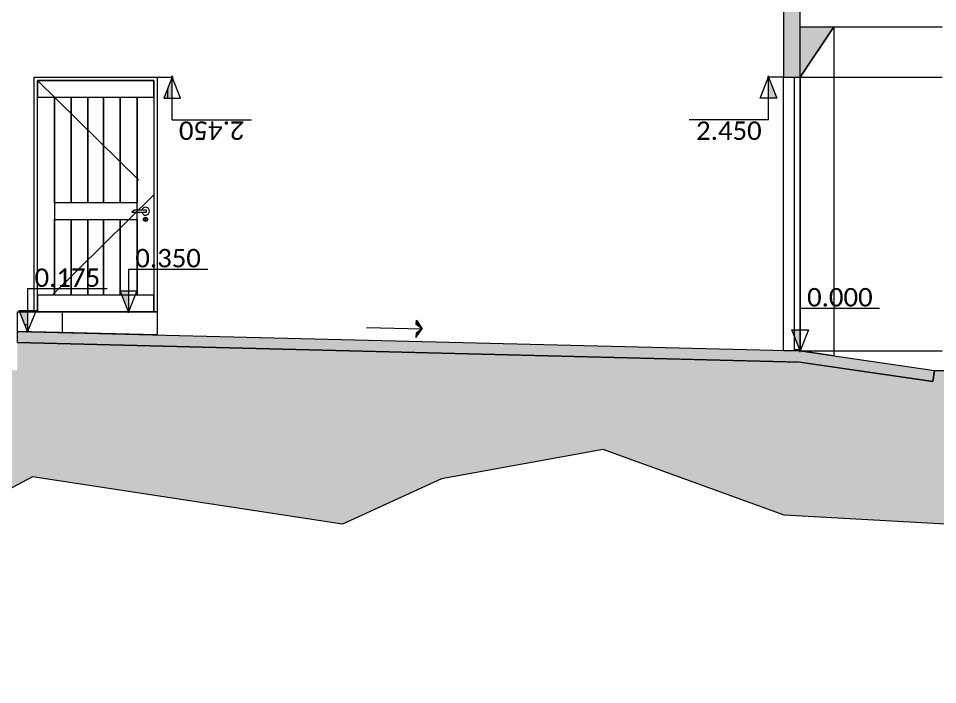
# Model space of a CAD drawing. Header units: metres. Extents: x -197 to 1099, y -24 to 14.
# Drawn here: x 130.03 to 138.25, y -2.99 to 2.97 of the extents above; entities that cross this region are included whole.
import ezdxf
from ezdxf.enums import TextEntityAlignment as Align

# ---------------------------------------------------------------- set-up
doc = ezdxf.new("R2010")
doc.units = ezdxf.units.M
doc.header["$LTSCALE"] = 0.001
doc.header["$PDMODE"] = 34
doc.header["$PDSIZE"] = 0.01
doc.linetypes.add('HIDDENX2', pattern=[19.05, 12.7, -6.35])
doc.layers.get('0').update_dxf_attribs({"lineweight": 13, "true_color": 0x000000})
for name, color, linetype, lineweight, true_color in [('Jach-Anotaciones-CalidaddeLínea  0.13', 7, 'Continuous', 13, 0x000000), ('Jach-Anotaciones-CalidaddeLínea 0.09', 7, 'Continuous', 9, 0x000000), ('Jach-Anotaciones-Hatch-Lum100%', 7, 'Continuous', 13, 0x000000), ('Jach-Anotaciones-Hatch-Lum50%', 9, 'Continuous', 13, 0x808080), ('Jach-Anotaciones-Hatch-Lum60%', 7, 'Continuous', 13, 0x666666), ('Jach-Anotaciones-Hatch-Lum80%', 250, 'Continuous', 13, 0x333333), ('Jach-Anotaciones-LineasDetalle0.09mm', 7, 'Continuous', 15, 0x000000), ('Jach-Anotaciones-LineasDetalle0.15mm', 7, 'Continuous', 15, 0x000000), ('JACH-Anotaciones-Textos-Lum75% @ 0.075', 7, 'Continuous', 13, 0x404040), ('JACH-Arq-Lineas-Proyeccion', 250, 'HIDDENX2', 13, 0x333333), ('JACH-Arq-Lineas-Proyeccion Niveles cortes', 9, 'HIDDENX2', 13, 0x808080), ('JACH-Arq-Puertas01-', 7, 'Continuous', 13, 0x404040)]:
    doc.layers.add(name, color=color, linetype=linetype, lineweight=lineweight, true_color=true_color)
doc.styles.add('02a-Calibri-JACH(1.8mm)', font='calibri.ttf', dxfattribs={"height": 2.2})
pattern_1 = [(0, (169.421, 45.032), (0, 6.985), [5.08, -1.905]), (90, (169.421, 45.032), (-6.985, 4e-16), [5.08, -1.905])]

# ---------------------------------------------------------------- blocks, each defined once
blk = doc.blocks.new('A$Cd64beb1d')
at = {"layer": 'Jach-Anotaciones-Hatch-Lum60%', "ltscale": 100}
for points in [[(0.18, 1.92), (0.33, 1.92), (0.33, 0.975), (0.18, 0.975)], [(0.33, 1.92), (0.48, 1.92), (0.48, 0.975), (0.33, 0.975)], [(0.48, 1.92), (0.62, 1.92), (0.62, 0.975), (0.48, 0.975)], [(0.62, 1.92), (0.77, 1.92), (0.77, 0.975), (0.62, 0.975)], [(0.77, 1.92), (0.92, 1.92), (0.92, 0.975), (0.77, 0.975)], [(0.18, 0.825), (0.33, 0.825), (0.33, 0.15), (0.18, 0.15)], [(0.33, 0.825), (0.48, 0.825), (0.48, 0.15), (0.33, 0.15)], [(0.48, 0.825), (0.62, 0.825), (0.62, 0.15), (0.48, 0.15)], [(0.62, 0.825), (0.77, 0.825), (0.77, 0.15), (0.62, 0.15)], [(0.77, 0.825), (0.92, 0.825), (0.92, 0.15), (0.77, 0.15)]]:
    blk.add_lwpolyline(points, close=True, dxfattribs=at)
at = {"layer": 'Jach-Anotaciones-LineasDetalle0.09mm', "ltscale": 100}
for points in [[(0, 2.1), (1.1, 2.1), (1.1, 0), (0, 0)], [(0.03, 2.07), (1.07, 2.07), (1.07, 0), (0.03, 0)], [(0.03, 2.07), (1.07, 2.07), (1.07, 0), (0.03, 0)]]:
    blk.add_lwpolyline(points, close=True, dxfattribs=at)
at = {"layer": 'Jach-Anotaciones-LineasDetalle0.15mm', "ltscale": 100}
for points in [[(0.03, 1.92), (1.07, 1.92), (1.07, 2.07), (0.03, 2.07)], [(0.03, 1.92), (0.18, 1.92), (0.18, 0.15), (0.03, 0.15)], [(0.03, 0), (1.07, 0), (1.07, 0.15), (0.03, 0.15)]]:
    blk.add_lwpolyline(points, close=True, dxfattribs=at)
for points in [[(0.92, 0.91), (0.92, 1.92), (1.07, 1.92), (1.07, 0.15), (0.92, 0.15), (0.92, 0.89)], [(0.92, 0.91), (0.92, 0.975), (0.18, 0.975), (0.18, 0.825), (0.92, 0.825), (0.92, 0.89)]]:
    blk.add_lwpolyline(points, dxfattribs=at)
at = {"layer": 'Jach-Anotaciones-LineasDetalle0.15mm'}
blk.add_lwpolyline([(0.873, 0.89), (0.995, 0.89, 1.000001), (0.995, 0.91), (0.8929, 0.91)], format="xyb", close=True, dxfattribs=at)
blk.add_lwpolyline([(0.9926, 0.8384), (0.9974, 0.8384), (0.9974, 0.8155), (0.9926, 0.8155)], close=True, dxfattribs=at)
blk.add_circle((0.995, 0.827), 0.0182, dxfattribs=at)
blk.add_arc((0.995, 0.9), 0.035, 196.60155, 163.39845, dxfattribs=at)
blk = doc.blocks.new('*U670')
at = {"lineweight": 0, "ltscale": 100}
h = blk.add_hatch(dxfattribs=at)
h.set_pattern_fill('ANGLE', color=256)
h.set_pattern_definition(pattern_1)
h.paths.add_polyline_path([(0, 2.5), (0, 0), (1, 2.5)])
h = blk.add_hatch(color=256, dxfattribs=at)
h.dxf.hatch_style = 1
h.paths.add_polyline_path([(0, 2.5), (0, 0), (1, 2.5)])
for points in [[(0, 5.1), (-9.47, 5.1)], [(0, 5.1), (0, 1.25)]]:
    blk.add_lwpolyline(points, dxfattribs=at)
for points in [[(0, 0), (1, 2.5), (-1, 2.5)], [(0, 2.5), (0, 0), (1, 2.5)]]:
    blk.add_lwpolyline(points, close=True, dxfattribs=at)
blk.add_point((0, 0), dxfattribs=at)
at = {"lineweight": 0, "ltscale": 100, "style": '02a-Calibri-JACH(1.8mm)'}
blk.add_attdef('ALT', text='', height=2.2, dxfattribs=at).set_placement((-4.73, 6.4), align=Align.MIDDLE_CENTER)
blk = doc.blocks.new('*U671')
at = {"lineweight": 0, "ltscale": 100}
h = blk.add_hatch(dxfattribs=at)
h.set_pattern_fill('ANGLE', color=256)
h.set_pattern_definition(pattern_1)
h.paths.add_polyline_path([(0, 2.5), (0, 0), (1, 2.5)])
h = blk.add_hatch(color=256, dxfattribs=at)
h.dxf.hatch_style = 1
h.paths.add_polyline_path([(0, 2.5), (0, 0), (1, 2.5)])
for points in [[(0, 5.1), (-9.47, 5.1)], [(0, 5.1), (0, 1.25)]]:
    blk.add_lwpolyline(points, dxfattribs=at)
for points in [[(0, 0), (1, 2.5), (-1, 2.5)], [(0, 2.5), (0, 0), (1, 2.5)]]:
    blk.add_lwpolyline(points, close=True, dxfattribs=at)
blk.add_point((0, 0), dxfattribs=at)
at = {"lineweight": 0, "ltscale": 100, "style": '02a-Calibri-JACH(1.8mm)'}
blk.add_attdef('ALT', text='', height=2.2, dxfattribs=at).set_placement((-4.73, 6.4), align=Align.MIDDLE_CENTER)
blk = doc.blocks.new('*U672')
at = {"lineweight": 0, "ltscale": 100}
h = blk.add_hatch(dxfattribs=at)
h.set_pattern_fill('ANGLE', color=256)
h.set_pattern_definition(pattern_1)
h.paths.add_polyline_path([(0, 2.5), (0, 0), (1, 2.5)])
h = blk.add_hatch(color=256, dxfattribs=at)
h.dxf.hatch_style = 1
h.paths.add_polyline_path([(0, 2.5), (0, 0), (1, 2.5)])
for points in [[(0, 5.1), (-9.47, 5.1)], [(0, 5.1), (0, 1.25)]]:
    blk.add_lwpolyline(points, dxfattribs=at)
for points in [[(0, 0), (1, 2.5), (-1, 2.5)], [(0, 2.5), (0, 0), (1, 2.5)]]:
    blk.add_lwpolyline(points, close=True, dxfattribs=at)
blk.add_point((0, 0), dxfattribs=at)
at = {"lineweight": 0, "ltscale": 100, "style": '02a-Calibri-JACH(1.8mm)'}
blk.add_attdef('ALT', text='', height=2.2, dxfattribs=at).set_placement((-4.73, 6.4), align=Align.MIDDLE_CENTER)
blk = doc.blocks.new('A$C51db089b')
at = {"layer": 'Jach-Anotaciones-Hatch-Lum50%', "lineweight": 0, "ltscale": 100}
h = blk.add_hatch(color=256, dxfattribs=at)
h.dxf.hatch_style = 1
h.paths.add_polyline_path([(0, 0.0776), (0.0554, 0.1173), (0.0554, 0.1552)])
h = blk.add_hatch(color=256, dxfattribs=at)
h.dxf.hatch_style = 1
h.paths.add_polyline_path([(0, 0.0776), (0.0554, 0.038), (0.0554, 0)])
at = {"lineweight": 0, "ltscale": 100}
for points in [[(0, 0.0776), (0.0554, 0.1173), (0.0554, 0.1552)], [(0, 0.0776), (0.0554, 0.038), (0.0554, 0)]]:
    blk.add_lwpolyline(points, close=True, dxfattribs=at)
blk.add_lwpolyline([(0.5, 0.0776), (0, 0.0776)], dxfattribs=at)
blk = doc.blocks.new('*U573')
at = {"lineweight": 0, "ltscale": 100}
h = blk.add_hatch(dxfattribs=at)
h.set_pattern_fill('ANGLE', color=256)
h.set_pattern_definition(pattern_1)
h.paths.add_polyline_path([(0, 2.5), (0, 0), (1, 2.5)])
h = blk.add_hatch(color=256, dxfattribs=at)
h.dxf.hatch_style = 1
h.paths.add_polyline_path([(0, 2.5), (0, 0), (1, 2.5)])
for points in [[(0, 5.1), (-9.47, 5.1)], [(0, 5.1), (0, 1.25)]]:
    blk.add_lwpolyline(points, dxfattribs=at)
for points in [[(0, 0), (1, 2.5), (-1, 2.5)], [(0, 2.5), (0, 0), (1, 2.5)]]:
    blk.add_lwpolyline(points, close=True, dxfattribs=at)
blk.add_point((0, 0), dxfattribs=at)
at = {"lineweight": 0, "ltscale": 100, "style": '02a-Calibri-JACH(1.8mm)'}
blk.add_attdef('ALT', text='', height=2.2, dxfattribs=at).set_placement((-4.73, 6.4), align=Align.MIDDLE_CENTER)
blk = doc.blocks.new('*U391')
at = {"lineweight": 0, "ltscale": 100}
h = blk.add_hatch(dxfattribs=at)
h.set_pattern_fill('ANGLE', color=256)
h.set_pattern_definition(pattern_1)
h.paths.add_polyline_path([(0, 2.5), (0, 0), (1, 2.5)])
h = blk.add_hatch(color=256, dxfattribs=at)
h.dxf.hatch_style = 1
h.paths.add_polyline_path([(0, 2.5), (0, 0), (1, 2.5)])
for points in [[(0, 5.1), (-9.47, 5.1)], [(0, 5.1), (0, 1.25)]]:
    blk.add_lwpolyline(points, dxfattribs=at)
for points in [[(0, 0), (1, 2.5), (-1, 2.5)], [(0, 2.5), (0, 0), (1, 2.5)]]:
    blk.add_lwpolyline(points, close=True, dxfattribs=at)
blk.add_point((0, 0), dxfattribs=at)
at = {"lineweight": 0, "ltscale": 100, "style": '02a-Calibri-JACH(1.8mm)'}
blk.add_attdef('ALT', text='', height=2.2, dxfattribs=at).set_placement((-4.73, 6.4), align=Align.MIDDLE_CENTER)

msp = doc.modelspace()

# ---------------------------------------------------------------- hatches: boundary and pattern name
at = {"layer": 'Jach-Anotaciones-Hatch-Lum100%', "ltscale": 100}
h = msp.add_hatch(color=256, dxfattribs=at)
h.dxf.hatch_style = 1
h.paths.add_polyline_path([(137.01665, 3.05), (136.86665, 3.05), (136.86665, 2.45), (137.01665, 2.45)])
h = msp.add_hatch(color=256, dxfattribs=at)
h.dxf.hatch_style = 1
h.paths.add_polyline_path([(137.01665, 2.9), (137.31665, 2.9), (137.01665, 2.45)])
h = msp.add_hatch(color=256, dxfattribs=at)
h.dxf.hatch_style = 1
h.paths.add_polyline_path([(138.20222, -0.27395), (137.00815, -0.09982), (130.01665, 0.07497), (130.01665, 0.175), (137.01665, 0), (138.21665, -0.175)])
at = {"layer": 'Jach-Anotaciones-Hatch-Lum80%', "ltscale": 100}
h = msp.add_hatch(dxfattribs=at)
h.set_pattern_fill('EARTH', color=256, scale=0.03, angle=45, double=1)
h.set_pattern_definition([(45, (-118.89536, 0.1), (0, 0.26940768), [0.1905, -0.1905]), (45, (-118.94587, 0.15051), (0, 0.26940768), [0.1905, -0.1905]), (45, (-118.99639, 0.20103), (0, 0.26940768), [0.1905, -0.1905]), (135, (-118.99639, 0.2347), (-0.26940768, 0), [0.1905, -0.1905]), (135, (-118.94587, 0.28522), (-0.26940768, 0), [0.1905, -0.1905]), (135, (-118.89536, 0.33573), (-0.26940768, 0), [0.1905, -0.1905])])
h.paths.add_polyline_path([(98.50666, 0.1), (98.50666, -0.3), (100.40666, -0.3), (100.40666, -1.7), (109.30666, -1.7), (109.30666, -1.31), (109.80666, -1.31), (109.80666, -1.07), (110.30666, -1.07), (110.30666, -0.83), (110.80962, -0.83), (110.80962, -0.59), (111.30666, -0.59), (111.30666, -0.35), (113.00666, -0.35), (113.00666, -0.3), (114.60666, -0.3), (114.75666, -0.3), (114.75666, -0.1), (125.16665, -0.1), (125.16665, -0.175), (125.46665, -0.175), (130.01665, -0.175), (130.01665, 0.07497), (137.01665, -0.10106), (138.20222, -0.27395), (138.21665, -0.175), (139.12761, -0.175), (139.06551, -1.16151), (138.95686, -1.58676), (136.87458, -1.46914), (135.25401, -0.88102), (133.80955, -1.14373), (132.92232, -1.55089), (130.15196, -1.12563), (129.55444, -1.44231), (128.62193, -1.76804), (127.30013, -1.58708), (126.58491, -0.92658), (125.33968, -1.07018), (124.32569, -1.38686), (122.71418, -0.76255), (121.66398, -0.5454), (120.39461, -0.92816), (119.83519, -1.25114), (118.39569, -1.33257), (117.78746, -0.93411), (117.05747, -0.84928), (116.59345, -1.1264), (115.92005, -1.33565), (114.91596, -1.39942), (114.11768, -1.66535), (113.35575, -2.18756), (112.36345, -2.32202), (111.40493, -2.32559), (110.74428, -2.90331), (109.79919, -2.79327), (108.7807, -2.62821), (108.45489, -2.76576), (107.85848, -2.77493), (106.45992, -2.87578), (104.24859, -2.72905), (102.62451, -2.49063), (101.78952, -2.47229), (101.01877, -2.98582), (100.69362, -2.82101), (99.06179, -2.55508), (98.8324, -2.27081), (98.16258, -1.57388), (96.6853, -1.36297), (95.96042, -1.37214), (93.86456, -1.76681), (91.96521, -1.39084), (91.01094, -1.05154), (90.24937, -1.30831), (90.21447, -0.74893), (90.6069, 0.1)])

# ---------------------------------------------------------------- linework, layer by layer
at = {"layer": 'Jach-Anotaciones-CalidaddeLínea  0.13', "ltscale": 100}
for points in [[(137.01665, 3.05), (136.86665, 3.05), (136.86665, 2.45), (137.01665, 2.45)], [(137.01665, 2.9), (137.31665, 2.9), (137.01665, 2.45)], [(137.01665, 2.45), (137.31665, 2.9), (137.31665, -0.04375), (137.01665, 0)], [(136.86665, 2.45), (137.01665, 2.45), (137.01665, 0), (136.86665, 0)], [(130.01665, 0.35), (131.26665, 0.35), (131.26665, 0.145), (130.01665, 0.175)], [(138.20222, -0.27395), (137.00815, -0.09982), (130.01665, 0.07497), (130.01665, 0.175), (137.01665, 0), (138.21665, -0.175)]]:
    msp.add_lwpolyline(points, close=True, dxfattribs=at)
for points in [[(137.01665, 2.45), (137.31665, 2.9)], [(130.41665, 0.35), (130.41665, 0.17)]]:
    msp.add_lwpolyline(points, dxfattribs=at)
at = {"layer": 'Jach-Anotaciones-CalidaddeLínea 0.09'}
msp.add_lwpolyline([(130.01665, 0.07497), (137.01665, -0.10106), (138.20222, -0.27395), (138.21665, -0.175), (139.12761, -0.175), (139.06551, -1.16151), (138.95686, -1.58676), (136.87458, -1.46914), (135.25401, -0.88102), (133.80955, -1.14373), (132.92232, -1.55089), (130.15196, -1.12563), (129.55444, -1.44231)], dxfattribs=at)
at = {"layer": 'JACH-Arq-Lineas-Proyeccion', "ltscale": 100}
msp.add_lwpolyline([(130.19665, 2.42), (131.23665, 1.395), (130.19665, 0.37)], dxfattribs=at)
at = {"layer": 'JACH-Arq-Lineas-Proyeccion Niveles cortes', "ltscale": 100}
for points in [[(137.01665, 2.9), (141.6895, 2.9)], [(131.26665, 2.45), (131.39952, 2.45)], [(136.86665, 2.45), (136.73378, 2.45)], [(137.01665, 2.45), (141.6895, 2.45)], [(137.01665, 0), (141.6895, 0)]]:
    msp.add_lwpolyline(points, dxfattribs=at)
at = {"layer": 'JACH-Arq-Puertas01-', "ltscale": 100}
msp.add_lwpolyline([(136.96665, 2.45), (137.01665, 2.45), (137.01665, 0.01), (136.96665, 0.01)], close=True, dxfattribs=at)

# ---------------------------------------------------------------- block references
at = {"ltscale": 100, "xscale": -1, "rotation": 358.5679038158355}
msp.add_blockref('A$C51db089b', (133.63553, 0.11896), dxfattribs=at)
at = {"layer": 'Jach-Anotaciones-CalidaddeLínea  0.13', "ltscale": 100}
msp.add_blockref('A$Cd64beb1d', (130.16665, 0.35), dxfattribs=at)
at = {"layer": 'JACH-Anotaciones-Textos-Lum75% @ 0.075', "ltscale": 100, "xscale": 0.075, "yscale": 0.075, "zscale": 0.075, "rotation": 180}
msp.add_blockref('*U391', (131.39952, 2.45), dxfattribs=at).add_auto_attribs({'ALT': '2.450'})
at = {"layer": 'JACH-Anotaciones-Textos-Lum75% @ 0.075', "ltscale": 100}
ref = msp.add_blockref('*U573', (136.73378, 2.45), dxfattribs=dict(at, xscale=-0.075, yscale=0.075, zscale=0.075, rotation=180))
ref.add_attrib('ALT', '2.450', dxfattribs={"layer": '0', "lineweight": 0, "ltscale": 100, "height": 0.165, "style": '02a-Calibri-JACH(1.8mm)'}).set_placement((136.37882, 1.96994), align=Align.MIDDLE_CENTER)
ref = msp.add_blockref('*U670', (131.00901, 0.35), dxfattribs=dict(at, xscale=-0.075, yscale=0.075, zscale=0.075))
ref.add_attrib('ALT', '0.350', dxfattribs={"layer": '0', "lineweight": 0, "ltscale": 100, "height": 0.165, "style": '02a-Calibri-JACH(1.8mm)'}).set_placement((131.36396, 0.83006), align=Align.MIDDLE_CENTER)
ref = msp.add_blockref('*U671', (130.10797, 0.175), dxfattribs=dict(at, xscale=-0.075, yscale=0.075, zscale=0.075))
ref.add_attrib('ALT', '0.175', dxfattribs={"layer": '0', "lineweight": 0, "ltscale": 100, "height": 0.165, "style": '02a-Calibri-JACH(1.8mm)'}).set_placement((130.46293, 0.65506), align=Align.MIDDLE_CENTER)
ref = msp.add_blockref('*U672', (137.01665, 0), dxfattribs=dict(at, xscale=-0.075, yscale=0.075, zscale=0.075))
ref.add_attrib('ALT', '0.000', dxfattribs={"layer": '0', "lineweight": 0, "ltscale": 100, "height": 0.165, "style": '02a-Calibri-JACH(1.8mm)'}).set_placement((137.37161, 0.48006), align=Align.MIDDLE_CENTER)

doc.saveas('drawing.dxf')
